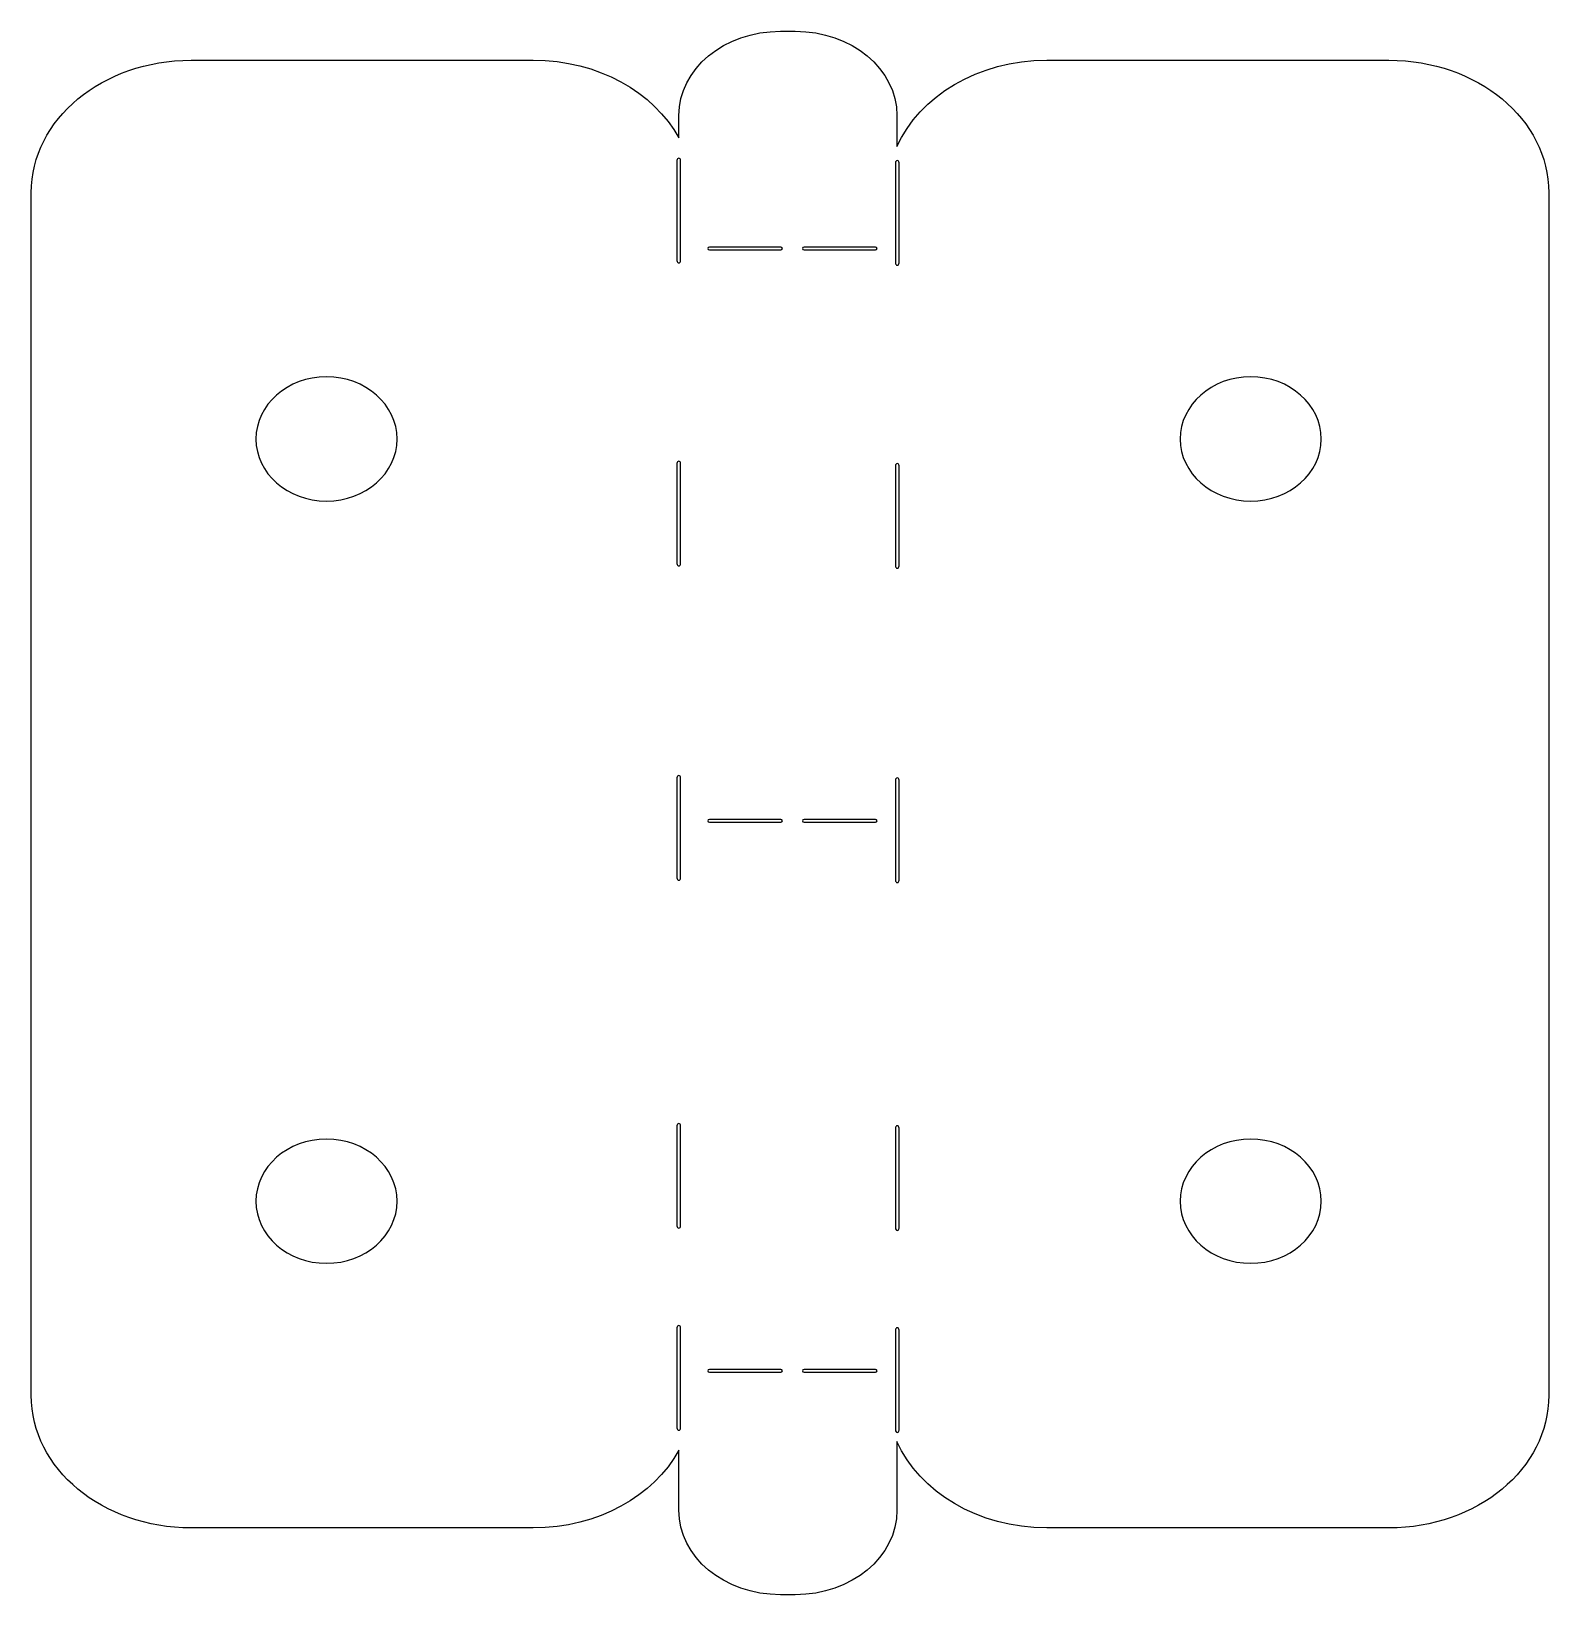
# Model space of a CAD drawing. Header units: centimetres. Extents: x -6.4 to 6.4, y -6.6 to 6.6.
import ezdxf

# ---------------------------------------------------------------- set-up
doc = ezdxf.new("R2010")
doc.units = ezdxf.units.CM
doc.header["$MEASUREMENT"] = 0
doc.layers.add('Layer 1', color=7, linetype='Continuous')

msp = doc.modelspace()

# ---------------------------------------------------------------- linework, layer by layer
at = {"layer": 'Layer 1', "color": 29, "lineweight": 25}
for points, knots in [([(-0.08076, 6.6256), (-0.5585, 6.6256), (-0.94262, 6.30696), (-0.94262, 5.91067), (-0.94262, 5.91067), (-0.94262, 5.91067), (-0.94262, 5.7219), (-0.94262, 5.7219), (-0.94262, 5.7219), (-1.1552, 6.11086), (-1.62719, 6.38035), (-2.17718, 6.38035), (-2.17718, 6.38035), (-2.17718, 6.38035), (-5.07812, 6.38035), (-5.07812, 6.38035), (-5.07812, 6.38035), (-5.82843, 6.38035), (-6.43273, 5.87907), (-6.43273, 5.25668), (-6.43273, 5.25668), (-6.43273, 5.25668), (-6.43273, -4.93514), (-6.43273, -4.93514), (-6.43273, -4.93514), (-6.43273, -5.55753), (-5.82843, -6.05881), (-5.07812, -6.05881), (-5.07812, -6.05881), (-5.07812, -6.05881), (-2.17718, -6.05881), (-2.17718, -6.05881), (-2.17718, -6.05881), (-1.62719, -6.05881), (-1.1552, -5.78932), (-0.94262, -5.40036), (-0.94262, -5.40036), (-0.94262, -5.40036), (-0.94262, -5.90869), (-0.94262, -5.90869), (-0.94262, -5.90869), (-0.94262, -6.30498), (-0.5585, -6.6251), (-0.08076, -6.6251), (-0.08076, -6.6251), (-0.08076, -6.6251), (0.04467, -6.6251), (0.04467, -6.6251), (0.04467, -6.6251), (0.52241, -6.6251), (0.90653, -6.30498), (0.90653, -5.90869), (0.90653, -5.90869), (0.90653, -5.90869), (0.90653, -5.32605), (0.90653, -5.32605), (0.90653, -5.32605), (1.09738, -5.75438), (1.59273, -6.05881), (2.17692, -6.05881), (2.17692, -6.05881), (2.17692, -6.05881), (5.07786, -6.05881), (5.07786, -6.05881), (5.07786, -6.05881), (5.82817, -6.05881), (6.43247, -5.55753), (6.43247, -4.93514), (6.43247, -4.93514), (6.43247, -4.93514), (6.43247, 5.25668), (6.43247, 5.25668), (6.43247, 5.25668), (6.43247, 5.87907), (5.82817, 6.38035), (5.07786, 6.38035), (5.07786, 6.38035), (5.07786, 6.38035), (2.17692, 6.38035), (2.17692, 6.38035), (2.17692, 6.38035), (1.59273, 6.38035), (1.09737, 6.07592), (0.90653, 5.64759), (0.90653, 5.64759), (0.90653, 5.64759), (0.90653, 5.91067), (0.90653, 5.91067), (0.90653, 5.91067), (0.90653, 6.30696), (0.52241, 6.6256), (0.04467, 6.6256), (0.04467, 6.6256), (0.04467, 6.6256), (-0.08076, 6.6256), (-0.08076, 6.6256)], [0, 0, 0, 0, 0.04, 0.04, 0.04, 0.04, 0.08, 0.08, 0.08, 0.08, 0.12, 0.12, 0.12, 0.12, 0.16, 0.16, 0.16, 0.16, 0.2, 0.2, 0.2, 0.2, 0.24, 0.24, 0.24, 0.24, 0.28, 0.28, 0.28, 0.28, 0.32, 0.32, 0.32, 0.32, 0.36, 0.36, 0.36, 0.36, 0.4, 0.4, 0.4, 0.4, 0.44, 0.44, 0.44, 0.44, 0.48, 0.48, 0.48, 0.48, 0.52, 0.52, 0.52, 0.52, 0.56, 0.56, 0.56, 0.56, 0.6, 0.6, 0.6, 0.6, 0.64, 0.64, 0.64, 0.64, 0.68, 0.68, 0.68, 0.68, 0.72, 0.72, 0.72, 0.72, 0.76, 0.76, 0.76, 0.76, 0.8, 0.8, 0.8, 0.8, 0.84, 0.84, 0.84, 0.84, 0.88, 0.88, 0.88, 0.88, 0.92, 0.92, 0.92, 0.92, 1, 1, 1, 1]), ([(-0.94262, 5.54949), (-0.93427, 5.54949), (-0.92829, 5.54134), (-0.92829, 5.53017), (-0.92829, 5.53017), (-0.92829, 5.53017), (-0.92829, 4.68296), (-0.92829, 4.68296), (-0.92829, 4.68296), (-0.92829, 4.67178), (-0.93427, 4.66215), (-0.94262, 4.66215), (-0.94262, 4.66215), (-0.95097, 4.66215), (-0.95875, 4.67178), (-0.95875, 4.68296), (-0.95875, 4.68296), (-0.95875, 4.68296), (-0.95875, 5.53017), (-0.95875, 5.53017), (-0.95875, 5.53017), (-0.95875, 5.54135), (-0.95098, 5.54949), (-0.94262, 5.54949)], [0, 0, 0, 0, 0.14285714, 0.14285714, 0.14285714, 0.14285714, 0.28571429, 0.28571429, 0.28571429, 0.28571429, 0.42857143, 0.42857143, 0.42857143, 0.42857143, 0.57142857, 0.57142857, 0.57142857, 0.57142857, 0.71428571, 0.71428571, 0.71428571, 0.71428571, 1, 1, 1, 1]), ([(0.91011, 5.53017), (0.91846, 5.53017), (0.92444, 5.52202), (0.92444, 5.51085), (0.92444, 5.51085), (0.92444, 5.51085), (0.92444, 4.66364), (0.92444, 4.66364), (0.92444, 4.66364), (0.92444, 4.65246), (0.91846, 4.64283), (0.91011, 4.64283), (0.91011, 4.64283), (0.90176, 4.64283), (0.89398, 4.65246), (0.89398, 4.66364), (0.89398, 4.66364), (0.89398, 4.66364), (0.89398, 5.51085), (0.89398, 5.51085), (0.89398, 5.51085), (0.89398, 5.52203), (0.90175, 5.53017), (0.91011, 5.53017)], [0, 0, 0, 0, 0.14285714, 0.14285714, 0.14285714, 0.14285714, 0.28571429, 0.28571429, 0.28571429, 0.28571429, 0.42857143, 0.42857143, 0.42857143, 0.42857143, 0.57142857, 0.57142857, 0.57142857, 0.57142857, 0.71428571, 0.71428571, 0.71428571, 0.71428571, 1, 1, 1, 1]), ([(-0.68281, 4.79592), (-0.68281, 4.79592), (-0.07897, 4.79592), (-0.07897, 4.79592), (-0.07897, 4.79592), (-0.07148, 4.79592), (-0.06464, 4.79173), (-0.06464, 4.78552), (-0.06464, 4.78552), (-0.06464, 4.77931), (-0.07149, 4.77363), (-0.07897, 4.77363), (-0.07897, 4.77363), (-0.07897, 4.77363), (-0.68281, 4.77363), (-0.68281, 4.77363), (-0.68281, 4.77363), (-0.6903, 4.77363), (-0.69714, 4.77931), (-0.69714, 4.78552), (-0.69714, 4.78552), (-0.69714, 4.79173), (-0.69029, 4.79592), (-0.68281, 4.79592)], [0, 0, 0, 0, 0.14285714, 0.14285714, 0.14285714, 0.14285714, 0.28571429, 0.28571429, 0.28571429, 0.28571429, 0.42857143, 0.42857143, 0.42857143, 0.42857143, 0.57142857, 0.57142857, 0.57142857, 0.57142857, 0.71428571, 0.71428571, 0.71428571, 0.71428571, 1, 1, 1, 1]), ([(0.11992, 4.79592), (0.11992, 4.79592), (0.72376, 4.79592), (0.72376, 4.79592), (0.72376, 4.79592), (0.73125, 4.79592), (0.73809, 4.79173), (0.73809, 4.78552), (0.73809, 4.78552), (0.73809, 4.77931), (0.73124, 4.77363), (0.72376, 4.77363), (0.72376, 4.77363), (0.72376, 4.77363), (0.11992, 4.77363), (0.11992, 4.77363), (0.11992, 4.77363), (0.11243, 4.77363), (0.10559, 4.77931), (0.10559, 4.78552), (0.10559, 4.78552), (0.10559, 4.79173), (0.11244, 4.79592), (0.11992, 4.79592)], [0, 0, 0, 0, 0.14285714, 0.14285714, 0.14285714, 0.14285714, 0.28571429, 0.28571429, 0.28571429, 0.28571429, 0.42857143, 0.42857143, 0.42857143, 0.42857143, 0.57142857, 0.57142857, 0.57142857, 0.57142857, 0.71428571, 0.71428571, 0.71428571, 0.71428571, 1, 1, 1, 1]), ([(-3.92957, 3.69751), (-3.59917, 3.69751), (-3.33111, 3.46054), (-3.33111, 3.16986), (-3.33111, 3.16986), (-3.33111, 2.87918), (-3.59918, 2.6437), (-3.92957, 2.6437), (-3.92957, 2.6437), (-4.25997, 2.6437), (-4.52803, 2.87918), (-4.52803, 3.16986), (-4.52803, 3.16986), (-4.52803, 3.46054), (-4.25996, 3.69751), (-3.92957, 3.69751)], [0, 0, 0, 0, 0.2, 0.2, 0.2, 0.2, 0.4, 0.4, 0.4, 0.4, 0.6, 0.6, 0.6, 0.6, 1, 1, 1, 1]), ([(3.90602, 3.69751), (4.23642, 3.69751), (4.50448, 3.46054), (4.50448, 3.16986), (4.50448, 3.16986), (4.50448, 2.87918), (4.23641, 2.6437), (3.90602, 2.6437), (3.90602, 2.6437), (3.57562, 2.6437), (3.30756, 2.87918), (3.30756, 3.16986), (3.30756, 3.16986), (3.30756, 3.46054), (3.57563, 3.69751), (3.90602, 3.69751)], [0, 0, 0, 0, 0.2, 0.2, 0.2, 0.2, 0.4, 0.4, 0.4, 0.4, 0.6, 0.6, 0.6, 0.6, 1, 1, 1, 1]), ([(-0.94262, 2.9811), (-0.93427, 2.9811), (-0.92829, 2.97295), (-0.92829, 2.96178), (-0.92829, 2.96178), (-0.92829, 2.96178), (-0.92829, 2.11457), (-0.92829, 2.11457), (-0.92829, 2.11457), (-0.92829, 2.10339), (-0.93427, 2.09376), (-0.94262, 2.09376), (-0.94262, 2.09376), (-0.95097, 2.09376), (-0.95875, 2.10339), (-0.95875, 2.11457), (-0.95875, 2.11457), (-0.95875, 2.11457), (-0.95875, 2.96178), (-0.95875, 2.96178), (-0.95875, 2.96178), (-0.95875, 2.97296), (-0.95098, 2.9811), (-0.94262, 2.9811)], [0, 0, 0, 0, 0.14285714, 0.14285714, 0.14285714, 0.14285714, 0.28571429, 0.28571429, 0.28571429, 0.28571429, 0.42857143, 0.42857143, 0.42857143, 0.42857143, 0.57142857, 0.57142857, 0.57142857, 0.57142857, 0.71428571, 0.71428571, 0.71428571, 0.71428571, 1, 1, 1, 1]), ([(0.91011, 2.96178), (0.91846, 2.96178), (0.92444, 2.95363), (0.92444, 2.94246), (0.92444, 2.94246), (0.92444, 2.94246), (0.92444, 2.09525), (0.92444, 2.09525), (0.92444, 2.09525), (0.92444, 2.08407), (0.91846, 2.07444), (0.91011, 2.07444), (0.91011, 2.07444), (0.90176, 2.07444), (0.89398, 2.08407), (0.89398, 2.09525), (0.89398, 2.09525), (0.89398, 2.09525), (0.89398, 2.94246), (0.89398, 2.94246), (0.89398, 2.94246), (0.89398, 2.95364), (0.90175, 2.96178), (0.91011, 2.96178)], [0, 0, 0, 0, 0.14285714, 0.14285714, 0.14285714, 0.14285714, 0.28571429, 0.28571429, 0.28571429, 0.28571429, 0.42857143, 0.42857143, 0.42857143, 0.42857143, 0.57142857, 0.57142857, 0.57142857, 0.57142857, 0.71428571, 0.71428571, 0.71428571, 0.71428571, 1, 1, 1, 1]), ([(-0.94262, 0.31758), (-0.93427, 0.31758), (-0.92829, 0.30943), (-0.92829, 0.29826), (-0.92829, 0.29826), (-0.92829, 0.29826), (-0.92829, -0.54895), (-0.92829, -0.54895), (-0.92829, -0.54895), (-0.92829, -0.56013), (-0.93427, -0.56976), (-0.94262, -0.56976), (-0.94262, -0.56976), (-0.95097, -0.56976), (-0.95875, -0.56013), (-0.95875, -0.54895), (-0.95875, -0.54895), (-0.95875, -0.54895), (-0.95875, 0.29826), (-0.95875, 0.29826), (-0.95875, 0.29826), (-0.95875, 0.30944), (-0.95098, 0.31758), (-0.94262, 0.31758)], [0, 0, 0, 0, 0.14285714, 0.14285714, 0.14285714, 0.14285714, 0.28571429, 0.28571429, 0.28571429, 0.28571429, 0.42857143, 0.42857143, 0.42857143, 0.42857143, 0.57142857, 0.57142857, 0.57142857, 0.57142857, 0.71428571, 0.71428571, 0.71428571, 0.71428571, 1, 1, 1, 1]), ([(0.91011, 0.29826), (0.91846, 0.29826), (0.92444, 0.29011), (0.92444, 0.27894), (0.92444, 0.27894), (0.92444, 0.27894), (0.92444, -0.56827), (0.92444, -0.56827), (0.92444, -0.56827), (0.92444, -0.57945), (0.91846, -0.58908), (0.91011, -0.58908), (0.91011, -0.58908), (0.90176, -0.58908), (0.89398, -0.57945), (0.89398, -0.56827), (0.89398, -0.56827), (0.89398, -0.56827), (0.89398, 0.27894), (0.89398, 0.27894), (0.89398, 0.27894), (0.89398, 0.29012), (0.90175, 0.29826), (0.91011, 0.29826)], [0, 0, 0, 0, 0.14285714, 0.14285714, 0.14285714, 0.14285714, 0.28571429, 0.28571429, 0.28571429, 0.28571429, 0.42857143, 0.42857143, 0.42857143, 0.42857143, 0.57142857, 0.57142857, 0.57142857, 0.57142857, 0.71428571, 0.71428571, 0.71428571, 0.71428571, 1, 1, 1, 1]), ([(-0.68281, -0.05549), (-0.68281, -0.05549), (-0.07897, -0.05549), (-0.07897, -0.05549), (-0.07897, -0.05549), (-0.07148, -0.05549), (-0.06464, -0.05968), (-0.06464, -0.06589), (-0.06464, -0.06589), (-0.06464, -0.0721), (-0.07149, -0.07778), (-0.07897, -0.07778), (-0.07897, -0.07778), (-0.07897, -0.07778), (-0.68281, -0.07778), (-0.68281, -0.07778), (-0.68281, -0.07778), (-0.6903, -0.07778), (-0.69714, -0.0721), (-0.69714, -0.06589), (-0.69714, -0.06589), (-0.69714, -0.05968), (-0.69029, -0.05549), (-0.68281, -0.05549)], [0, 0, 0, 0, 0.14285714, 0.14285714, 0.14285714, 0.14285714, 0.28571429, 0.28571429, 0.28571429, 0.28571429, 0.42857143, 0.42857143, 0.42857143, 0.42857143, 0.57142857, 0.57142857, 0.57142857, 0.57142857, 0.71428571, 0.71428571, 0.71428571, 0.71428571, 1, 1, 1, 1]), ([(0.11992, -0.05549), (0.11992, -0.05549), (0.72376, -0.05549), (0.72376, -0.05549), (0.72376, -0.05549), (0.73125, -0.05549), (0.73809, -0.05968), (0.73809, -0.06589), (0.73809, -0.06589), (0.73809, -0.0721), (0.73124, -0.07778), (0.72376, -0.07778), (0.72376, -0.07778), (0.72376, -0.07778), (0.11992, -0.07778), (0.11992, -0.07778), (0.11992, -0.07778), (0.11243, -0.07778), (0.10559, -0.0721), (0.10559, -0.06589), (0.10559, -0.06589), (0.10559, -0.05968), (0.11244, -0.05549), (0.11992, -0.05549)], [0, 0, 0, 0, 0.14285714, 0.14285714, 0.14285714, 0.14285714, 0.28571429, 0.28571429, 0.28571429, 0.28571429, 0.42857143, 0.42857143, 0.42857143, 0.42857143, 0.57142857, 0.57142857, 0.57142857, 0.57142857, 0.71428571, 0.71428571, 0.71428571, 0.71428571, 1, 1, 1, 1]), ([(-0.94262, -2.63131), (-0.93427, -2.63131), (-0.92829, -2.63946), (-0.92829, -2.65063), (-0.92829, -2.65063), (-0.92829, -2.65063), (-0.92829, -3.49784), (-0.92829, -3.49784), (-0.92829, -3.49784), (-0.92829, -3.50902), (-0.93427, -3.51865), (-0.94262, -3.51865), (-0.94262, -3.51865), (-0.95097, -3.51865), (-0.95875, -3.50902), (-0.95875, -3.49784), (-0.95875, -3.49784), (-0.95875, -3.49784), (-0.95875, -2.65063), (-0.95875, -2.65063), (-0.95875, -2.65063), (-0.95875, -2.63945), (-0.95098, -2.63131), (-0.94262, -2.63131)], [0, 0, 0, 0, 0.14285714, 0.14285714, 0.14285714, 0.14285714, 0.28571429, 0.28571429, 0.28571429, 0.28571429, 0.42857143, 0.42857143, 0.42857143, 0.42857143, 0.57142857, 0.57142857, 0.57142857, 0.57142857, 0.71428571, 0.71428571, 0.71428571, 0.71428571, 1, 1, 1, 1]), ([(-3.92957, -2.7636), (-3.59917, -2.7636), (-3.33111, -2.99908), (-3.33111, -3.28976), (-3.33111, -3.28976), (-3.33111, -3.58044), (-3.59918, -3.81592), (-3.92957, -3.81592), (-3.92957, -3.81592), (-4.25997, -3.81592), (-4.52803, -3.58044), (-4.52803, -3.28976), (-4.52803, -3.28976), (-4.52803, -2.99908), (-4.25996, -2.7636), (-3.92957, -2.7636)], [0, 0, 0, 0, 0.2, 0.2, 0.2, 0.2, 0.4, 0.4, 0.4, 0.4, 0.6, 0.6, 0.6, 0.6, 1, 1, 1, 1]), ([(0.91011, -2.65063), (0.91846, -2.65063), (0.92444, -2.65878), (0.92444, -2.66995), (0.92444, -2.66995), (0.92444, -2.66995), (0.92444, -3.51716), (0.92444, -3.51716), (0.92444, -3.51716), (0.92444, -3.52834), (0.91846, -3.53797), (0.91011, -3.53797), (0.91011, -3.53797), (0.90176, -3.53797), (0.89398, -3.52834), (0.89398, -3.51716), (0.89398, -3.51716), (0.89398, -3.51716), (0.89398, -2.66995), (0.89398, -2.66995), (0.89398, -2.66995), (0.89398, -2.65877), (0.90175, -2.65063), (0.91011, -2.65063)], [0, 0, 0, 0, 0.14285714, 0.14285714, 0.14285714, 0.14285714, 0.28571429, 0.28571429, 0.28571429, 0.28571429, 0.42857143, 0.42857143, 0.42857143, 0.42857143, 0.57142857, 0.57142857, 0.57142857, 0.57142857, 0.71428571, 0.71428571, 0.71428571, 0.71428571, 1, 1, 1, 1]), ([(3.90602, -2.7636), (4.23642, -2.7636), (4.50448, -2.99908), (4.50448, -3.28976), (4.50448, -3.28976), (4.50448, -3.58044), (4.23641, -3.81592), (3.90602, -3.81592), (3.90602, -3.81592), (3.57562, -3.81592), (3.30756, -3.58044), (3.30756, -3.28976), (3.30756, -3.28976), (3.30756, -2.99908), (3.57563, -2.7636), (3.90602, -2.7636)], [0, 0, 0, 0, 0.2, 0.2, 0.2, 0.2, 0.4, 0.4, 0.4, 0.4, 0.6, 0.6, 0.6, 0.6, 1, 1, 1, 1]), ([(-0.94262, -4.34357), (-0.93427, -4.34357), (-0.92829, -4.35172), (-0.92829, -4.36289), (-0.92829, -4.36289), (-0.92829, -4.36289), (-0.92829, -5.2101), (-0.92829, -5.2101), (-0.92829, -5.2101), (-0.92829, -5.22128), (-0.93427, -5.23091), (-0.94262, -5.23091), (-0.94262, -5.23091), (-0.95097, -5.23091), (-0.95875, -5.22128), (-0.95875, -5.2101), (-0.95875, -5.2101), (-0.95875, -5.2101), (-0.95875, -4.36289), (-0.95875, -4.36289), (-0.95875, -4.36289), (-0.95875, -4.35171), (-0.95098, -4.34357), (-0.94262, -4.34357)], [0, 0, 0, 0, 0.14285714, 0.14285714, 0.14285714, 0.14285714, 0.28571429, 0.28571429, 0.28571429, 0.28571429, 0.42857143, 0.42857143, 0.42857143, 0.42857143, 0.57142857, 0.57142857, 0.57142857, 0.57142857, 0.71428571, 0.71428571, 0.71428571, 0.71428571, 1, 1, 1, 1]), ([(0.91011, -4.36289), (0.91846, -4.36289), (0.92444, -4.37104), (0.92444, -4.38221), (0.92444, -4.38221), (0.92444, -4.38221), (0.92444, -5.22942), (0.92444, -5.22942), (0.92444, -5.22942), (0.92444, -5.2406), (0.91846, -5.25023), (0.91011, -5.25023), (0.91011, -5.25023), (0.90176, -5.25023), (0.89398, -5.2406), (0.89398, -5.22942), (0.89398, -5.22942), (0.89398, -5.22942), (0.89398, -4.38221), (0.89398, -4.38221), (0.89398, -4.38221), (0.89398, -4.37103), (0.90175, -4.36289), (0.91011, -4.36289)], [0, 0, 0, 0, 0.14285714, 0.14285714, 0.14285714, 0.14285714, 0.28571429, 0.28571429, 0.28571429, 0.28571429, 0.42857143, 0.42857143, 0.42857143, 0.42857143, 0.57142857, 0.57142857, 0.57142857, 0.57142857, 0.71428571, 0.71428571, 0.71428571, 0.71428571, 1, 1, 1, 1]), ([(-0.68281, -4.71664), (-0.68281, -4.71664), (-0.07897, -4.71664), (-0.07897, -4.71664), (-0.07897, -4.71664), (-0.07148, -4.71664), (-0.06464, -4.72083), (-0.06464, -4.72704), (-0.06464, -4.72704), (-0.06464, -4.73325), (-0.07149, -4.73893), (-0.07897, -4.73893), (-0.07897, -4.73893), (-0.07897, -4.73893), (-0.68281, -4.73893), (-0.68281, -4.73893), (-0.68281, -4.73893), (-0.6903, -4.73893), (-0.69714, -4.73325), (-0.69714, -4.72704), (-0.69714, -4.72704), (-0.69714, -4.72083), (-0.69029, -4.71664), (-0.68281, -4.71664)], [0, 0, 0, 0, 0.14285714, 0.14285714, 0.14285714, 0.14285714, 0.28571429, 0.28571429, 0.28571429, 0.28571429, 0.42857143, 0.42857143, 0.42857143, 0.42857143, 0.57142857, 0.57142857, 0.57142857, 0.57142857, 0.71428571, 0.71428571, 0.71428571, 0.71428571, 1, 1, 1, 1]), ([(0.11992, -4.71664), (0.11992, -4.71664), (0.72376, -4.71664), (0.72376, -4.71664), (0.72376, -4.71664), (0.73125, -4.71664), (0.73809, -4.72083), (0.73809, -4.72704), (0.73809, -4.72704), (0.73809, -4.73325), (0.73124, -4.73893), (0.72376, -4.73893), (0.72376, -4.73893), (0.72376, -4.73893), (0.11992, -4.73893), (0.11992, -4.73893), (0.11992, -4.73893), (0.11243, -4.73893), (0.10559, -4.73325), (0.10559, -4.72704), (0.10559, -4.72704), (0.10559, -4.72083), (0.11244, -4.71664), (0.11992, -4.71664)], [0, 0, 0, 0, 0.14285714, 0.14285714, 0.14285714, 0.14285714, 0.28571429, 0.28571429, 0.28571429, 0.28571429, 0.42857143, 0.42857143, 0.42857143, 0.42857143, 0.57142857, 0.57142857, 0.57142857, 0.57142857, 0.71428571, 0.71428571, 0.71428571, 0.71428571, 1, 1, 1, 1])]:
    msp.add_open_spline(points, degree=3, knots=knots, dxfattribs=at)

doc.saveas('drawing.dxf')
